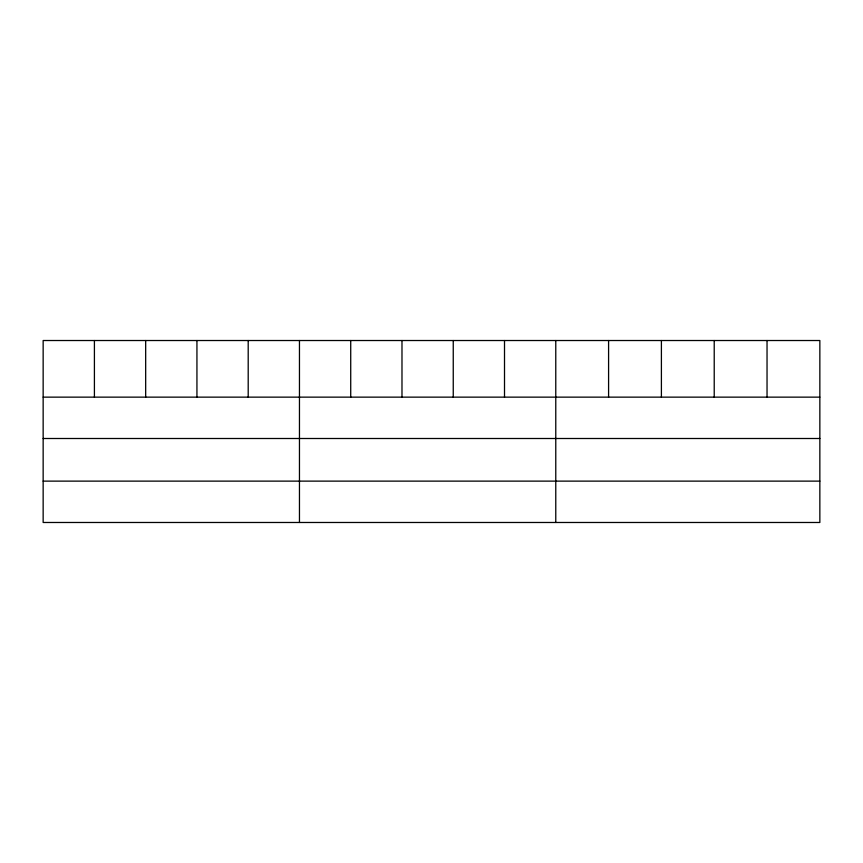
<?xml version="1.0" encoding="UTF-8"?>
<svg xmlns="http://www.w3.org/2000/svg" width="863" height="863" viewBox="0 0 863 863"><rect width="100%" height="100%" fill="white"/><g stroke="black" fill="none" stroke-linecap="round" stroke-linejoin="round"><path stroke-width="1.29" d="M819.85 438.501L819.85 340.518L43.15 340.518L43.15 522.482L819.85 522.482L819.85 438.501L43.15 438.501M43.15 397.142L819.85 397.142M43.15 481.123L819.85 481.123M767.034 340.518L767.034 397.142M714.219 340.518L714.219 397.142M661.403 340.518L661.403 397.142M608.588 340.518L608.588 397.142M555.772 340.518L555.772 522.482M504.51 340.518L504.51 397.142M453.248 340.518L453.248 397.142M401.985 340.518L401.985 397.142M350.723 340.518L350.723 397.142M299.461 340.518L299.461 522.482M248.199 340.518L248.199 397.142M196.937 340.518L196.937 397.142M145.674 340.518L145.674 397.142M94.412 340.518L94.412 397.142"/></g></svg>
